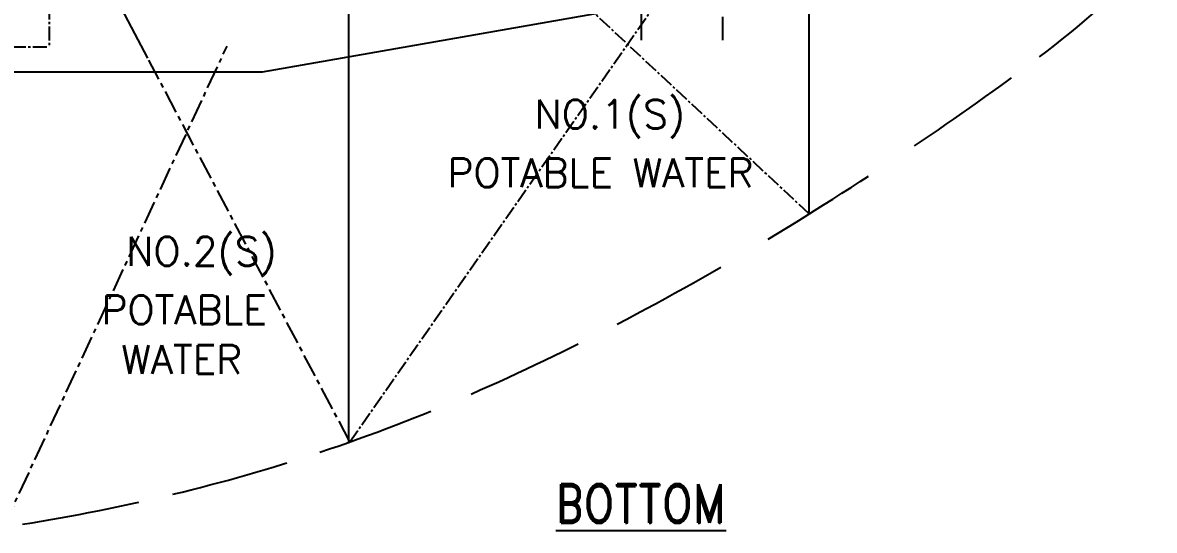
# Model space of a CAD drawing. Header units: millimetres. Extents: x 1638 to 3309, y -435 to 1865.
# Drawn here: x 2369.8 to 2430.6, y -318.4 to -291.1 of the extents above; entities that cross this region are included whole.
import ezdxf

# ---------------------------------------------------------------- set-up
doc = ezdxf.new("R2010")
doc.units = ezdxf.units.MM
for name, pattern in [('CENTER', [2, 1.25, -0.25, 0.25, -0.25]), ('CENTER2', [1.125, 0.75, -0.125, 0.125, -0.125]), ('HIDDEN', [9.525, 6.35, -3.175])]:
    doc.linetypes.add(name, pattern=pattern)
doc.layers.add('ballast', color=1, linetype='HIDDEN', lineweight=25)
doc.layers.add('RED-1', color=1, linetype='Continuous')
doc.layers.add('Ref-1', color=6, linetype='CENTER')
doc.styles.add('ROMAND', font='romand.shx', dxfattribs={"width": 0.85})
doc.styles.add('ROMANS', font='ROMANS.SHX')

# ---------------------------------------------------------------- blocks, each defined once
blk = doc.blocks.new('EXISTING BALLAST SYSTEM')
at = {"color": 8, "linetype": 'Continuous'}
for p, q in [((2412.033, -301.385), (2412.033, -255.238)), ((2403.019, -292.063), (2403.019, -264.672)), ((2387.307, -313.621), (2387.307, -292.43))]:
    blk.add_line(p, q, dxfattribs=at)
at = {"color": 8, "linetype": 'HIDDEN'}
blk.add_line((2387.307, -292.545), (2387.307, -264.078), dxfattribs=at)
at = {"color": 8, "linetype": 'CENTER'}
blk.add_line((2407.397, -292.063), (2407.397, -264.672), dxfattribs=at)
at = {"color": 8, "linetype": 'CENTER2'}
for p, q in [((2387.362, -313.621), (2405.949, -287.019)), ((2412.033, -301.385), (2398.409, -288.671)), ((2371.21, -290.208), (2371.21, -292.411)), ((2345.583, -292.411), (2371.21, -292.411))]:
    blk.add_line(p, q, dxfattribs=at)
at = {"color": 8}
for centre, radius, start, end in [((2391.571, -249.465), 54.492, 307.04788, 315.6943), ((2336.551, -176.534), 145.849, 303.80123, 307.03754), ((2304.601, -128.886), 203.218, 301.18752, 303.81316), ((2334.326, -177.93), 145.869, 297.51763, 301.17508), ((2342.849, -194.335), 127.382, 293.61227, 297.52703), ((2355.132, -222.422), 96.727, 288.45484, 293.60922), ((2355.953, -224.875), 94.14, 283.45059, 288.45401), ((2352.436, -210.159), 109.271, 279.1379, 283.44901)]:
    blk.add_arc(centre, radius, start, end, dxfattribs=at)
at = {"layer": 'RED-1', "color": 8}
for p, q in [((2382.671, -293.765), (2412.033, -288.614)), ((2368.763, -293.765), (2382.671, -293.765))]:
    blk.add_line(p, q, dxfattribs=at)
at = {"layer": 'Ref-1', "color": 8, "linetype": 'HIDDEN'}
blk.add_line((2376.518, -293.033), (2368.763, -278.311), dxfattribs=at)
at = {"layer": 'Ref-1', "color": 8}
for p, q in [((2368.763, -318.203), (2380.769, -292.376)), ((2387.362, -313.621), (2376.573, -293.138))]:
    blk.add_line(p, q, dxfattribs=at)
at = {"color": 8, "linetype": 'Continuous', "style": 'ROMANS'}
for s, height, p in [('NO.1(S)', 1.5454, (2397.286, -296.81)), ('POTABLE WATER', 1.54536, (2392.613, -299.948)), ('NO.2(S)', 1.5454, (2375.357, -304.164)), ('POTABLE  ', 1.5454, (2374.028, -307.301)), (' WATER', 1.5454, (2374.028, -309.972))]:
    blk.add_text(s, height=height, dxfattribs=at).set_placement(p)
at = {"color": 8, "style": 'ROMAND', "width": 0.85}
blk.add_text('%%UBOTTOM', height=2.0605, dxfattribs=at).set_placement((2398.416, -317.956))

msp = doc.modelspace()

# ---------------------------------------------------------------- block references
at = {"layer": 'ballast'}
msp.add_blockref('EXISTING BALLAST SYSTEM', (0, 0), dxfattribs=at)

doc.saveas('drawing.dxf')
